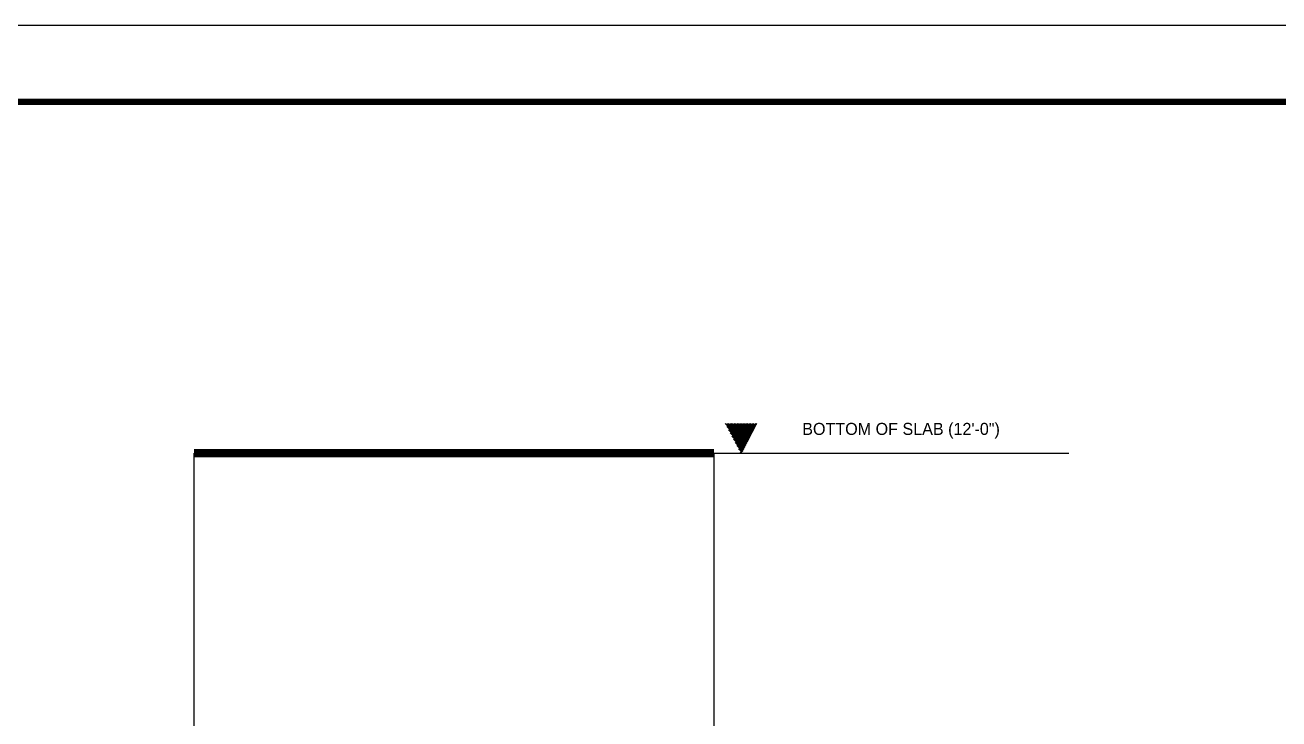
# Model space of a CAD drawing. Extents: x 10753 to 18704, y -5361 to 1140.
# Drawn here: x 11599.1 to 11747.5, y -3565.6 to -3483.5 of the extents above; entities that cross this region are included whole.
import ezdxf

# ---------------------------------------------------------------- set-up
doc = ezdxf.new("R2010")
doc.units = 0
doc.header["$LTSCALE"] = 30
doc.header["$MEASUREMENT"] = 0
doc.layers.get('0').update_dxf_attribs({"linetype": 'CONTINUOUS'})
for name, color, linetype in [('SEAL', 1, 'CONTINUOUS'), ('WALL', 2, 'CONTINUOUS'), ('WL', 9, 'CONTINUOUS')]:
    doc.layers.add(name, color=color, linetype=linetype)
doc.styles.add('Text 1-2', font='stylu.ttf', dxfattribs={"height": 1.5})

msp = doc.modelspace()

# ---------------------------------------------------------------- hatches: boundary and pattern name
h = msp.add_hatch()
h.set_pattern_fill('ANSI31', color=230, scale=0.983607, angle=90, style=0)
h.set_pattern_definition([(135, (8559.97787, -20656.51424), (-0.0869393583, -0.0869393583), [])])
h.paths.add_polyline_path([(11683.88663, -3534.26637), (11685.75195, -3530.68902), (11681.97119, -3530.68902)])

# ---------------------------------------------------------------- linework, layer by layer
at = {"color": 230}
for p, q in [((11619.1497, -3534.18168), (11684.2943, -3534.18552)), ((11680.6497, -3534.17678), (11722.60663, -3534.17678))]:
    msp.add_line(p, q, dxfattribs=at)
at = {"layer": 'SEAL', "color": 1}
msp.add_lwpolyline([(11851.64646, -3483.53281), (11851.64646, -3882.7473), (11257.02922, -3882.7473), (11257.02922, -3483.53281)], close=True, dxfattribs=at)
at = {"layer": 'WALL', "color": 9}
for p, q in [((11619.1497, -3654.17678), (11619.1497, -3534.17678)), ((11680.6497, -3654.17678), (11680.6497, -3534.17678))]:
    msp.add_line(p, q, dxfattribs=at)
at = {"layer": 'WALL', "color": 9, "const_width": 1}
msp.add_lwpolyline([(11619.1497, -3534.17678), (11680.6497, -3534.17678)], dxfattribs=at)
at = {"layer": 'WL', "const_width": 0.75609}
msp.add_lwpolyline([(11842.5734, -3492.60586), (11842.5734, -3873.67425), (11266.10227, -3873.67425), (11266.10227, -3492.60586)], close=True, dxfattribs=at)

# ---------------------------------------------------------------- texts
at = {"color": 230, "insert": (11688.43815, -3530.59939), "char_height": 1.4250451, "attachment_point": 1, "style": 'Text 1-2'}
msp.add_mtext_dynamic_manual_height_columns('     BOTTOM OF SLAB (12\'-0")', width=161.6099882, gutter_width=1, heights=[0], dxfattribs=at)

doc.saveas('drawing.dxf')
